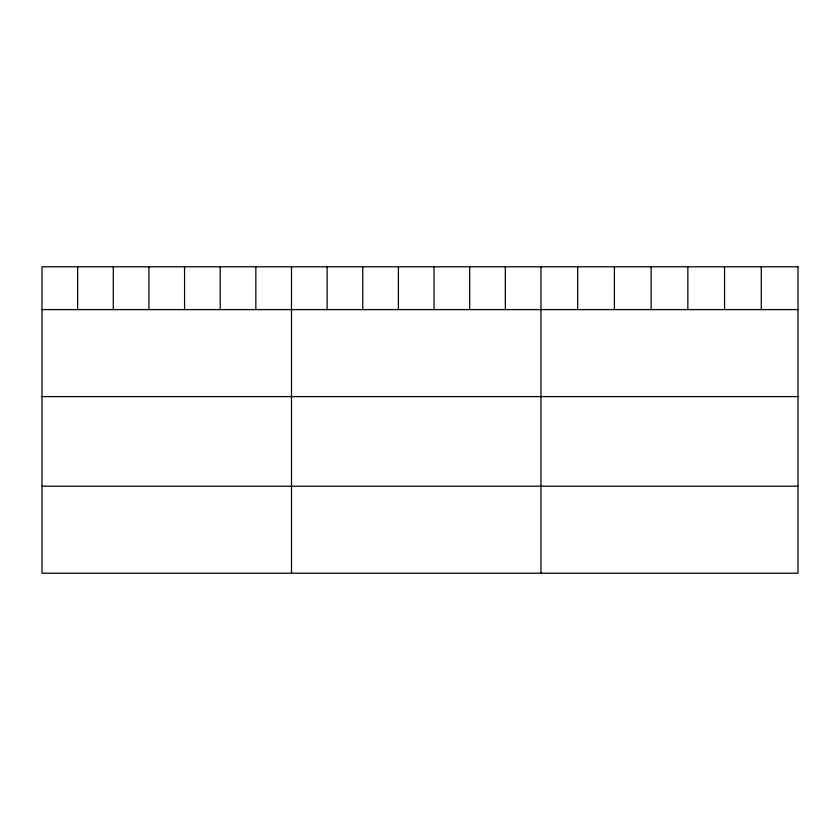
<?xml version="1.0" encoding="UTF-8"?>
<svg xmlns="http://www.w3.org/2000/svg" width="840" height="840" viewBox="0 0 840 840"><rect width="100%" height="100%" fill="white"/><g stroke="black" fill="none" stroke-linecap="round" stroke-linejoin="round"><path stroke-width="1.26" d="M42 309.603L798 309.603M42 396.596L798 396.596M42 486.224L798 486.224M761.282 266.784L761.282 309.603M724.563 266.784L724.563 309.603M687.845 266.784L687.845 309.603M651.115 266.784L651.115 309.603M614.397 266.784L614.397 309.603M577.678 266.784L577.678 309.603M540.96 266.784L540.96 573.216M505.323 266.784L505.323 309.603M469.675 266.784L469.675 309.603M434.038 266.784L434.038 309.603M398.401 266.784L398.401 309.603M362.764 266.784L362.764 309.603M327.117 266.784L327.117 309.603M291.48 266.784L291.48 573.216M255.843 266.784L255.843 309.603M220.196 266.784L220.196 309.603M184.559 266.784L184.559 309.603M148.922 266.784L148.922 309.603M113.285 266.784L113.285 309.603M77.637 266.784L77.637 309.603M798 266.784L42 266.784L42 573.216L798 573.216L798 266.784"/></g></svg>
